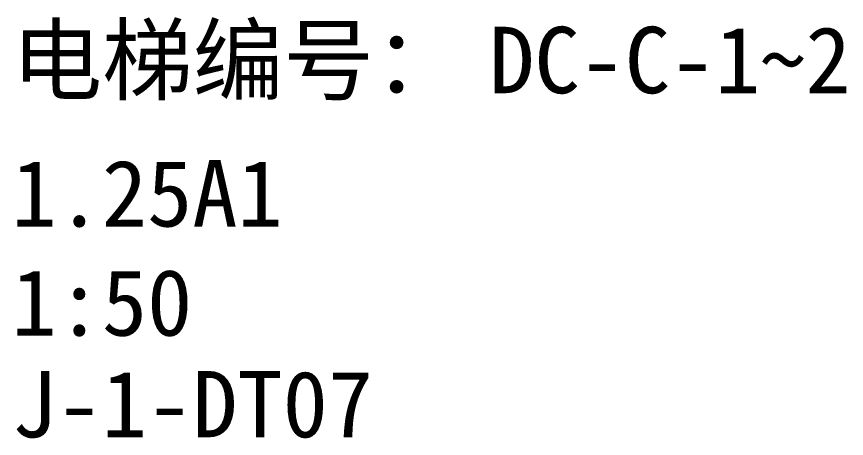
# Model space of a CAD drawing. Header units: millimetres. Extents: x 434053 to 1059003, y -2417481 to 936527.
# Drawn here: x 629519 to 685811, y -1878566 to -1849938 of the extents above; entities that cross this region are included whole.
import ezdxf

# ---------------------------------------------------------------- set-up
doc = ezdxf.new("R2010")
doc.units = ezdxf.units.MM
doc.header["$LTSCALE"] = 1000
doc.header["$MEASUREMENT"] = 0
doc.layers.get('Defpoints').update_dxf_attribs({"color": 6})
doc.styles.add('ACHT', font='simhei.ttf')

msp = doc.modelspace()

# ---------------------------------------------------------------- texts
at = {"layer": 'Defpoints', "color": 1, "style": 'ACHT'}
for s, p in [('电梯编号：', (629175.9, -1855138.4)), ('DC-C-1~2', (661580.9, -1855138.4))]:
    msp.add_text(s, height=4506.33, dxfattribs=at).set_placement(p)
at = {"layer": 'Defpoints', "color": 2, "style": 'ACHT'}
for s, p in [('1.25A1', (629175.9, -1864186.3)), ('1:50', (629175.9, -1871594.6)), ('J-1-DT07', (629175.9, -1878492.6))]:
    msp.add_text(s, height=4506.33, dxfattribs=at).set_placement(p)

doc.saveas('drawing.dxf')
